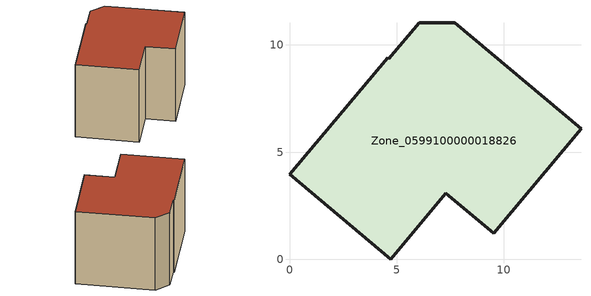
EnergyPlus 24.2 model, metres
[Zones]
Zone_0599100000018826
 floor ground (C_G): 7.7,11.04 13.6,6.09 9.53,1.21 7.28,3.07 4.72,0 0,3.97 4.58,9.4 4.64,9.35 6.05,11.03 z0
 wall outside (C_F): 4.58,9.4 0,3.97 4.72,0 7.28,3.07 9.53,1.21 13.6,6.09 7.7,11.04 6.05,11.03 4.64,9.35 4.58,9.4 z0:8.27
 roof outside (C_R): 4.64,9.35 4.58,9.4 0,3.97 4.72,0 7.28,3.07 9.53,1.21 13.6,6.09 7.7,11.04 6.05,11.03 z8.27
[BUILDING]
Pand.0599100000018826: North Axis=0; Terrain=City; Loads Convergence Tolerance Value=0.04; Temperature Convergence Tolerance Value=0.4; Solar Distribution=FullExterior; Maximum Number of Warmup Days=25; Minimum Number of Warmup Days=1
[Site:Location]
Rotterdam.The.Hague.AP_ZH_NLD Design_Conditions: Latitude=51.96; Longitude=4.45; Time Zone=1; Elevation=-4.5
[SITE:GROUNDTEMPERATURE:BUILDINGSURFACE]
18, 18, 18, 18, 18, 18, 18, 18, 18, 18, 18, 18
[MATERIAL] Thermal Absorptance=0.9; Solar Absorptance=0.7; Visible Absorptance=0.7
Name | Roughness | Thickness | Conductivity | Density | Specific Heat
G.TC.1946-1964 | MediumSmooth | 0.15 | 1 | 540 | 1210
F.TC.1946-1964 | Rough | 0.3 | 0.857143 | 1920 | 840
R.TC.1946-1964 | MediumRough | 0.2 | 0.235294 | 1500 | 1000
[CONSTRUCTION]
C_G: G.TC.1946-1964
C_F: F.TC.1946-1964
C_R: R.TC.1946-1964
[ZONE]
Zone_0599100000018826: Type=1; Multiplier=1; Ceiling Height=Autocalculate; Volume=Autocalculate; Floor Area=autocalculate; Part of Total Floor Area=Yes
[ZONEINFILTRATION:DESIGNFLOWRATE]
Infil_Zone_0599100000018826: Zone or ZoneList or Space or SpaceList=Zone_0599100000018826; Schedule=AlwaysOn; Design Flow Rate Calculation Method=Flow/Area; Flow Rate per Floor Area=0.003; Constant Term Coefficient=1; Temperature Term Coefficient=0; Velocity Term Coefficient=0; Velocity Squared Term Coefficient=0
[HVACTEMPLATE:ZONE:IDEALLOADSAIRSYSTEM]
Zone_0599100000018826: Maximum Heating Supply Air Temperature=50; Minimum Cooling Supply Air Temperature=13; Maximum Heating Supply Air Humidity Ratio=0.0156; Minimum Cooling Supply Air Humidity Ratio=0.0077; Heating Limit=NoLimit; Cooling Limit=NoLimit; Dehumidification Control Type=ConstantSensibleHeatRatio; Cooling Sensible Heat Ratio=0.7; Dehumidification Setpoint=60; Humidification Control Type=None; Humidification Setpoint=30; Outdoor Air Method=None; Outdoor Air Flow Rate per Person=0.00944; Outdoor Air Flow Rate per Zone Floor Area=0; Outdoor Air Flow Rate per Zone=0; Demand Controlled Ventilation Type=None; Outdoor Air Economizer Type=NoEconomizer; Heat Recovery Type=None; Sensible Heat Recovery Effectiveness=0.7; Latent Heat Recovery Effectiveness=0.65
[ZONECONTROL:THERMOSTAT]
ThermostatControl_Zone_0599100000018826: Zone or ZoneList=Zone_0599100000018826; Control Type Schedule=DualSetpointControlType; Control 1=Thermostat_Zone_0599100000018826; Temperature Difference Between Cutout And Setpoint=0
[THERMOSTATSETPOINT:DUALSETPOINT]
Thermostat_Zone_0599100000018826: Heating Setpoint Temperature Schedule=HeatingSetpoint_Zone_0599100000018826; Cooling Setpoint Temperature Schedule=CoolingSetpoint_Zone_0599100000018826
[SCHEDULE:COMPACT]
HeatingSetpoint_Zone_0599100000018826: Through: 12/31, For: AllDays, Until: 24:00, 21
CoolingSetpoint_Zone_0599100000018826: Through: 12/31, For: AllDays, Until: 24:00, 24
DualSetpointControlType: Through: 12/31, For: AllDays, Until: 24:00, 4
AlwaysOn: Through: 12/31, For: AllDays, Until: 24:00, 1
